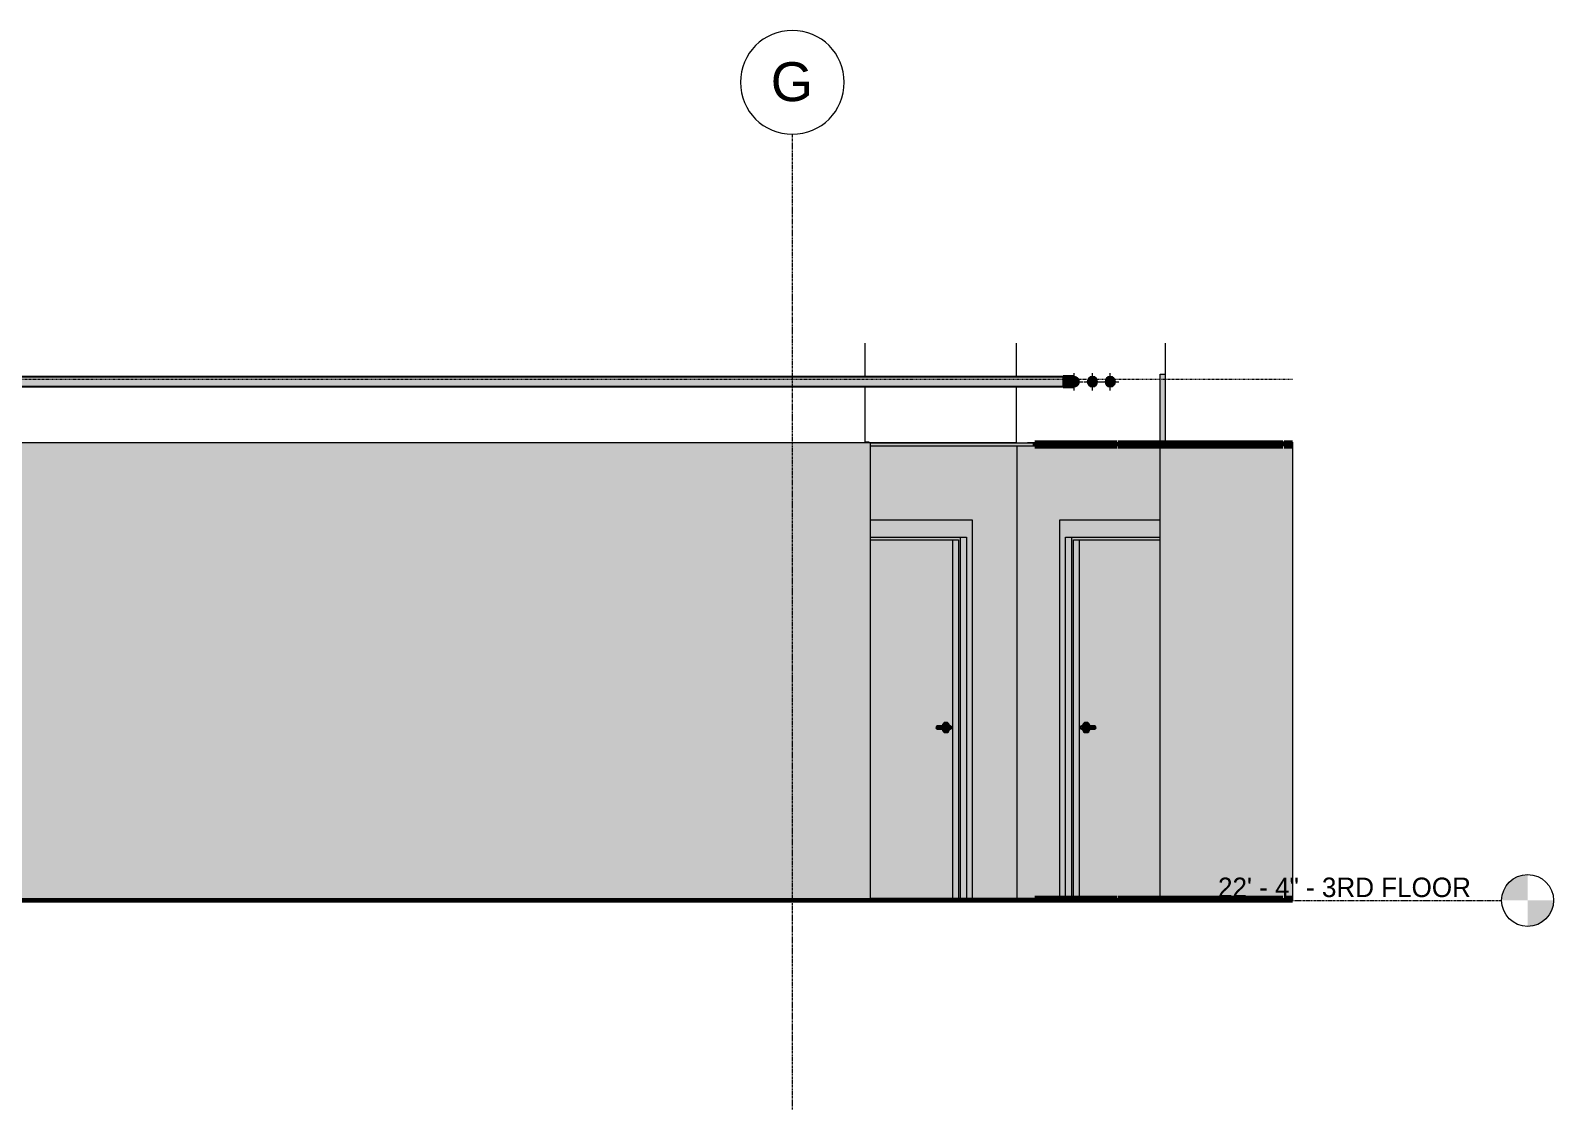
# Model space of a CAD drawing. Header units: inches. Extents: x 10303 to 15970, y 220 to 469.
# Drawn here: x 13110.2 to 13462.4, y 219.6 to 469.3 of the extents above; entities that cross this region are included whole.
import ezdxf

# ---------------------------------------------------------------- set-up
doc = ezdxf.new("R2010")
doc.units = ezdxf.units.IN
doc.header["$MEASUREMENT"] = 0
doc.linetypes.add('Aligning Line 1_8_', pattern=[0.25, 0.125, -0.125])
doc.linetypes.add('Grid Line 1_2_', pattern=[0.875, 0.5, -0.125, 0.125, -0.125])
for name, color, linetype, lineweight in [('0-2', 254, 'Continuous', 5), ('0-3', 165, 'Continuous', 5), ('0-5', 50, 'Continuous', 5), ('A-CLNG', 13, 'Continuous', 18), ('A-CLNG-1', 13, 'Continuous', 60), ('A-CLNG-2', 13, 'Continuous', 5), ('A-DOOR', 31, 'Continuous', 18), ('A-DOOR-2', 31, 'Continuous', 9), ('A-DOOR-FRAM', 31, 'Continuous', 9), ('A-DOOR-FRAM-1', 31, 'Continuous', 18), ('A-FLOR', 192, 'Continuous', 18), ('A-FLOR-1', 250, 'Continuous', 60), ('A-FLOR-2', 192, 'Continuous', 60), ('A-FLOR-3', 192, 'Continuous', 5), ('A-FLOR-LEVL', 51, 'Continuous', 9), ('A-FLOR-LEVL-1', 51, 'Grid Line 1_2_', 9), ('A-FLOR-LEVL-2', 9, 'Continuous', 9), ('A-FLOR-LEVL-3', 147, 'Continuous', 9), ('A-FLOR-PATT-1', 253, 'Continuous', 9), ('A-ROOF-1', 7, 'Continuous', 18), ('G-ANNO-SYMB-1', 9, 'Aligning Line 1_8_', 9), ('I-WALL', 2, 'Continuous', 18), ('I-WALL-1', 2, 'Continuous', 5), ('P-PIPE', 3, 'Continuous', 9), ('P-PIPE-1', 3, 'Continuous', 5), ('P-PIPE-CNTR', 3, 'Continuous', 9), ('S-GRID-1', 1, 'Grid Line 1_2_', 9), ('S-GRID-IDEN', 1, 'Continuous', 9), ('S-GRID-IDEN-1', 147, 'Continuous', 9)]:
    doc.layers.add(name, color=color, linetype=linetype, lineweight=lineweight)
doc.styles.add('Arial', font='arial.ttf', dxfattribs={"height": 9})
doc.styles.add('Century Gothic', font='ufonts.com_century-gothic.ttf', dxfattribs={"height": 4.5})

# ---------------------------------------------------------------- blocks, each defined once
blk = doc.blocks.new('Level - Level Head - Circle-V15-Elevation 13 - c')
at = {"layer": 'A-FLOR-LEVL'}
h = blk.add_hatch(color=256, dxfattribs=at)
edge = h.paths.add_edge_path(flags=0)
edge.add_line((-10297.21, 268), (-10303.21, 268))
edge.add_arc((-10297.21, 268), 6, 90, 180, ccw=False)
edge.add_line((-10297.21, 274), (-10297.21, 268))
h = blk.add_hatch(color=256, dxfattribs=at)
edge = h.paths.add_edge_path(flags=0)
edge.add_line((-10297.21, 262), (-10297.21, 268))
edge.add_line((-10297.21, 268), (-10291.21, 268))
edge.add_arc((-10297.21, 268), 6, 270, 360, ccw=False)
at = {"layer": 'A-FLOR-LEVL-2'}
blk.add_circle((-10297.21, 268), 6, dxfattribs=at)
blk = doc.blocks.new('CTR - 2nd Phase_rvt-2-Elevation 13 - c')
at = {"layer": 'A-FLOR-LEVL-1'}
blk.add_line((-11795.56, 268), (-10303.21, 268), dxfattribs=at)
at = {"layer": 'G-ANNO-SYMB-1'}
blk.add_line((-11747.21, 388.59), (-10351.57, 388.59), dxfattribs=at)
at = {"layer": '0-2'}
blk.add_blockref('Level - Level Head - Circle-V15-Elevation 13 - c', (0, 0), dxfattribs=at)
at = {"layer": 'A-FLOR-LEVL', "insert": (-10368.78, 273.28), "char_height": 4.5, "width": 72.5685, "attachment_point": 1, "style": 'Century Gothic'}
blk.add_mtext('22\' - 4" - 3RD FLOOR', dxfattribs=at)
blk = doc.blocks.new('Level - Level Head - Circle-V16-Elevation 13 - c')
at = {"layer": 'A-FLOR-LEVL'}
h = blk.add_hatch(color=256, dxfattribs=at)
edge = h.paths.add_edge_path(flags=0)
edge.add_line((-10297.21, 268), (-10303.21, 268))
edge.add_arc((-10297.21, 268), 6, 90, 180, ccw=False)
edge.add_line((-10297.21, 274), (-10297.21, 268))
h = blk.add_hatch(color=256, dxfattribs=at)
edge = h.paths.add_edge_path(flags=0)
edge.add_line((-10297.21, 262), (-10297.21, 268))
edge.add_line((-10297.21, 268), (-10291.21, 268))
edge.add_arc((-10297.21, 268), 6, 270, 360, ccw=False)
at = {"layer": 'A-FLOR-LEVL-3'}
blk.add_circle((-10297.21, 268), 6, dxfattribs=at)
blk = doc.blocks.new('CTR - 1st Phase - Unit Layouts_rvt-2-Elevation 13 - c')
at = {"layer": 'A-FLOR-LEVL-1'}
blk.add_line((-11795.56, 268), (-10303.21, 268), dxfattribs=at)
at = {"layer": '0-3'}
blk.add_blockref('Level - Level Head - Circle-V16-Elevation 13 - c', (0, 0), dxfattribs=at)
at = {"layer": 'A-FLOR-LEVL', "insert": (-10368.78, 273.28), "char_height": 4.5, "width": 72.5685, "attachment_point": 1, "style": 'Century Gothic'}
blk.add_mtext('22\' - 4" - 3RD FLOOR', dxfattribs=at)
blk = doc.blocks.new('Grid - Grid Head - Circle-50561-Elevation 13 - c')
at = {"layer": 'S-GRID-IDEN-1'}
for start, end in [(0, 180), (180, 360)]:
    blk.add_arc((-11535.19, 457.25), 12, start, end, dxfattribs=at)
blk = doc.blocks.new('CTR - 1st Phase - Shell_rvt-2-Elevation 13 - c')
at = {"layer": 'A-FLOR-PATT-1'}
h = blk.add_hatch(dxfattribs=at)
h.set_pattern_fill('FP_4', color=256, style=0, pattern_type=2)
h.set_pattern_definition([(0, (0, 0), (15.36, 3.84), [0.634, -10.886, 0.634, -10.886, -61.44]), (0, (0, 0), (15.36, 3.84), [-23.04, 0.634, -22.406, 0.634, -10.886, -26.88]), (0, (0, 0), (15.36, 3.84), [-57.6, 0.634, -7.046, 0.634, -18.566]), (120, (5.76, 1.92), (-11.0055376, 11.3821502), [0.634, -10.886, 0.634, -10.886, -61.44]), (120, (5.76, 1.92), (-11.0055376, 11.3821502), [-23.04, 0.634, -22.406, 0.634, -10.886, -26.88]), (120, (5.76, 1.92), (-11.0055376, 11.3821502), [-57.6, 0.634, -7.046, 0.634, -18.566]), (240, (7.68, 9.6), (-4.3544624, -15.2221502), [0.634, -10.886, 0.634, -10.886, -61.44]), (240, (7.68, 9.6), (-4.3544624, -15.2221502), [-23.04, 0.634, -22.406, 0.634, -10.886, -26.88]), (240, (7.68, 9.6), (-4.3544624, -15.2221502), [-57.6, 0.634, -7.046, 0.634, -18.566])])
h.paths.add_polyline_path([(-11267.46, 267.97), (-10351.57, 267.97), (-10351.57, 268), (-11747.21, 268), (-11747.21, 267.97), (-11311.07, 267.97)], flags=0)
at = {"layer": 'A-FLOR-1'}
blk.add_line((-10351.57, 268), (-11747.21, 268), dxfattribs=at)
at = {"layer": 'A-FLOR-LEVL-1'}
blk.add_line((-11795.56, 268), (-10303.21, 268), dxfattribs=at)
at = {"layer": 'A-ROOF-1'}
for p, q in [((-10450.41, 396.89), (-10450.41, 389.19)), ((-10415.33, 389.19), (-10415.33, 396.89)), ((-10380.89, 374), (-10380.89, 396.89)), ((-10450.41, 386.81), (-10450.41, 373.87)), ((-10415.33, 373.87), (-10415.33, 386.81))]:
    blk.add_line(p, q, dxfattribs=at)
at = {"layer": 'S-GRID-1'}
blk.add_line((-10467.19, 219.62), (-10467.19, 445.25), dxfattribs=at)
at = {"layer": '0-3'}
for name, p in [('Grid - Grid Head - Circle-50561-Elevation 13 - c', (1068, 0)), ('Level - Level Head - Circle-V16-Elevation 13 - c', (0, 0))]:
    blk.add_blockref(name, p, dxfattribs=at)
at = {"layer": 'A-FLOR-LEVL', "insert": (-10368.78, 273.28), "char_height": 4.5, "width": 72.5685, "attachment_point": 1, "style": 'Century Gothic'}
blk.add_mtext('22\' - 4" - 3RD FLOOR', dxfattribs=at)
at = {"layer": 'S-GRID-IDEN', "insert": (-10472.19, 461.9), "char_height": 9, "width": 11.9685, "attachment_point": 1, "style": 'Arial'}
blk.add_mtext('G', dxfattribs=at)
blk = doc.blocks.new('CTR - 1st Phase -Stairs _ Elevators_rvt-2-Elevation 13 - c')
at = {"layer": 'A-FLOR-LEVL-1'}
blk.add_line((-11795.56, 268), (-10303.21, 268), dxfattribs=at)
at = {"layer": '0-3'}
blk.add_blockref('Level - Level Head - Circle-V16-Elevation 13 - c', (0, 0), dxfattribs=at)
at = {"layer": 'A-FLOR-LEVL', "insert": (-10368.78, 273.28), "char_height": 4.5, "width": 72.5685, "attachment_point": 1, "style": 'Century Gothic'}
blk.add_mtext('22\' - 4" - 3RD FLOOR', dxfattribs=at)
blk = doc.blocks.new('HOLLOW METAL - UNIT DOOR-1759144-Elevation 13 - c')
at = {"layer": 'A-DOOR'}
h = blk.add_hatch(color=256, dxfattribs=at)
h.paths.add_polyline_path([(-10392.17, 268), (-10391.92, 268), (-10391.92, 268.5), (-10382.14, 268.5), (-10382.14, 351.38), (-10400.87, 351.38), (-10400.87, 268.5), (-10392.17, 268.5)], flags=0)
h.paths.add_polyline_path([(-10397.23, 308.39), (-10397.3, 308.38), (-10397.27, 308.38)], flags=0)
h.paths.add_polyline_path([(-10399.27, 306.82), (-10399.39, 306.82), (-10399.6, 306.86), (-10399.8, 306.98), (-10399.98, 307.16), (-10400.13, 307.49), (-10400.19, 307.61), (-10400.42, 307.62), (-10400.65, 307.79), (-10400.69, 308), (-10400.63, 308.24), (-10400.41, 308.38), (-10400.17, 308.39), (-10400.11, 308.59), (-10399.98, 308.84), (-10399.8, 309.02), (-10399.6, 309.14), (-10399.27, 309.18), (-10399.11, 309.17), (-10398.95, 309.14), (-10398.75, 309.02), (-10398.55, 308.79), (-10398.44, 308.59), (-10398.38, 308.39), (-10397.16, 308.38), (-10397.09, 308.34), (-10397.02, 308.25), (-10396.96, 308.1), (-10396.96, 307.9), (-10396.99, 307.8), (-10397.09, 307.66), (-10397.16, 307.62), (-10397.3, 307.61), (-10398.38, 307.61), (-10398.44, 307.41), (-10398.57, 307.16), (-10398.8, 306.95), (-10398.95, 306.86), (-10399.22, 306.82)], flags=0)
h.paths.add_polyline_path([(-10400.43, 307.62), (-10400.45, 307.64), (-10400.43, 307.62)], flags=0)
for points in [[(-10400.64, 308), (-10400.43, 308), (-10400.39, 308.2), (-10400.29, 308.34), (-10400.25, 308.39), (-10400.35, 308.38), (-10400.45, 308.37), (-10400.55, 308.3), (-10400.65, 308.22), (-10400.69, 308), (-10400.64, 308)], [(-10400.22, 307.61), (-10400.23, 307.62), (-10400.33, 307.7), (-10400.35, 307.72), (-10400.42, 307.9), (-10400.45, 308), (-10400.69, 308), (-10400.63, 307.76), (-10400.39, 307.62), (-10400.22, 307.61)], [(-10399.17, 308), (-10397.51, 308), (-10397.47, 308.2), (-10397.37, 308.34), (-10397.3, 308.38), (-10397.3, 308.39), (-10400.22, 308.38), (-10400.32, 308.31), (-10400.36, 308.25), (-10400.42, 308.1), (-10400.43, 308), (-10399.27, 308)], [(-10398.38, 307.61), (-10397.3, 307.62), (-10397.37, 307.66), (-10397.43, 307.72), (-10397.5, 307.9), (-10397.51, 308), (-10400.43, 308), (-10400.39, 307.8), (-10400.29, 307.66), (-10400.17, 307.61), (-10400.15, 307.61), (-10398.44, 307.61)], [(-10398.55, 308.39), (-10398.38, 308.39), (-10398.44, 308.59), (-10398.58, 308.84), (-10398.8, 309.05), (-10398.97, 309.14), (-10399.27, 309.18), (-10399.27, 309.16), (-10399.17, 309.14), (-10398.97, 309.02), (-10398.8, 308.84), (-10398.66, 308.59), (-10398.59, 308.39), (-10398.58, 308.39)], [(-10399.22, 306.82), (-10399.06, 306.84), (-10398.95, 306.86), (-10398.75, 306.98), (-10398.55, 307.21), (-10398.42, 307.47), (-10398.38, 307.61), (-10398.61, 307.61), (-10398.66, 307.41), (-10398.8, 307.16), (-10398.97, 306.98), (-10399.17, 306.86), (-10399.27, 306.82), (-10399.24, 306.82)], [(-10397.23, 307.61), (-10397.16, 307.62), (-10397.09, 307.66), (-10396.99, 307.8), (-10396.96, 307.9), (-10396.97, 308.12), (-10397.03, 308.28), (-10397.09, 308.34), (-10397.16, 308.38), (-10397.27, 308.38), (-10397.37, 308.34), (-10397.44, 308.25), (-10397.5, 308.1), (-10397.5, 307.9), (-10397.43, 307.72), (-10397.3, 307.62)]]:
    blk.add_hatch(color=256, dxfattribs=at).paths.add_polyline_path(points, flags=0)
h = blk.add_hatch(color=256, dxfattribs=at)
h.paths.add_polyline_path([(-10399.39, 306.82), (-10399.17, 306.86), (-10398.97, 306.98), (-10398.8, 307.16), (-10398.66, 307.41), (-10398.63, 307.61), (-10400.17, 307.6), (-10400.11, 307.41), (-10399.98, 307.16), (-10399.8, 306.98), (-10399.6, 306.86)], flags=0)
h.paths.add_polyline_path([(-10400.17, 308.39), (-10400.09, 308.39), (-10398.61, 308.39), (-10398.7, 308.66), (-10398.8, 308.84), (-10398.97, 309.02), (-10399.17, 309.14), (-10399.39, 309.18), (-10399.6, 309.14), (-10399.8, 309.02), (-10399.98, 308.84), (-10400.13, 308.51), (-10400.17, 308.39)], flags=0)
at = {"layer": 'A-DOOR-FRAM-1'}
for points in [[(-10404.9, 268.5), (-10404.01, 268.5), (-10404.01, 352), (-10382.14, 352), (-10382.14, 356), (-10405.43, 356), (-10405.42, 268.5)], [(-10402.64, 268.5), (-10402.64, 352), (-10404.01, 352), (-10404.01, 268.5)], [(-10402.64, 268.5), (-10402.2, 268.5), (-10402.2, 351.38), (-10382.14, 351.38), (-10382.14, 352), (-10402.64, 352), (-10402.64, 300.2)], [(-10401.32, 268.5), (-10400.87, 268.5), (-10400.87, 351.38), (-10402.2, 351.38), (-10402.2, 268.5)]]:
    blk.add_hatch(color=256, dxfattribs=at).paths.add_polyline_path(points, flags=0)
at = {"layer": 'A-DOOR-2'}
for p, q in [((-10400.13, 308.39), (-10400.15, 308.39)), ((-10397.23, 308.39), (-10400.15, 308.39)), ((-10400.15, 307.61), (-10400.13, 307.61)), ((-10400.15, 307.61), (-10397.23, 307.61)), ((-10399.16, 309.18), (-10399.39, 309.18)), ((-10399.39, 306.82), (-10399.16, 306.82))]:
    blk.add_line(p, q, dxfattribs=at)
at = {"layer": 'A-DOOR-2', "flags": 128}
for points in [[(-10400.72, 308), (-10400.72, 308.02), (-10400.72, 308.03), (-10400.72, 308.05), (-10400.71, 308.06), (-10400.71, 308.08), (-10400.71, 308.09), (-10400.7, 308.11), (-10400.7, 308.12), (-10400.69, 308.14), (-10400.69, 308.15), (-10400.68, 308.17), (-10400.68, 308.18), (-10400.67, 308.2), (-10400.66, 308.21), (-10400.65, 308.22), (-10400.64, 308.24), (-10400.63, 308.25), (-10400.62, 308.26), (-10400.61, 308.27), (-10400.6, 308.28), (-10400.59, 308.29), (-10400.58, 308.3), (-10400.56, 308.31), (-10400.55, 308.32), (-10400.54, 308.33), (-10400.53, 308.34), (-10400.51, 308.35), (-10400.5, 308.35), (-10400.48, 308.36), (-10400.47, 308.37), (-10400.45, 308.37), (-10400.44, 308.38), (-10400.42, 308.38), (-10400.41, 308.38), (-10400.39, 308.39), (-10400.38, 308.39), (-10400.36, 308.39), (-10400.35, 308.39), (-10400.33, 308.39), (-10400.33, 308.39)], [(-10400.33, 307.61), (-10400.34, 307.61), (-10400.36, 307.61), (-10400.37, 307.61), (-10400.39, 307.61), (-10400.4, 307.61), (-10400.42, 307.62), (-10400.43, 307.62), (-10400.45, 307.63), (-10400.46, 307.63), (-10400.48, 307.64), (-10400.49, 307.64), (-10400.51, 307.65), (-10400.52, 307.66), (-10400.54, 307.67), (-10400.55, 307.68), (-10400.56, 307.68), (-10400.57, 307.69), (-10400.59, 307.7), (-10400.6, 307.71), (-10400.61, 307.73), (-10400.62, 307.74), (-10400.63, 307.75), (-10400.64, 307.76), (-10400.65, 307.77), (-10400.66, 307.79), (-10400.67, 307.8), (-10400.67, 307.81), (-10400.68, 307.83), (-10400.69, 307.84), (-10400.69, 307.86), (-10400.7, 307.87), (-10400.7, 307.89), (-10400.71, 307.9), (-10400.71, 307.92), (-10400.71, 307.93), (-10400.72, 307.95), (-10400.72, 307.96), (-10400.72, 307.98), (-10400.72, 308), (-10400.72, 308)], [(-10400.15, 308.39), (-10400.17, 308.39), (-10400.18, 308.39), (-10400.2, 308.39), (-10400.21, 308.39), (-10400.23, 308.39), (-10400.24, 308.39), (-10400.25, 308.39), (-10400.26, 308.39), (-10400.27, 308.39), (-10400.28, 308.39), (-10400.29, 308.39), (-10400.3, 308.39), (-10400.31, 308.39), (-10400.31, 308.39), (-10400.32, 308.39), (-10400.32, 308.39), (-10400.32, 308.39), (-10400.32, 308.39), (-10400.33, 308.39), (-10400.33, 308.39)], [(-10400.33, 308.39), (-10400.33, 308.39), (-10400.32, 308.39), (-10400.32, 308.39), (-10400.32, 308.39), (-10400.31, 308.39), (-10400.31, 308.39), (-10400.3, 308.39), (-10400.3, 308.39), (-10400.29, 308.39), (-10400.28, 308.39), (-10400.27, 308.39), (-10400.26, 308.39), (-10400.25, 308.39), (-10400.24, 308.39), (-10400.22, 308.39), (-10400.21, 308.39), (-10400.19, 308.39), (-10400.18, 308.39), (-10400.16, 308.39), (-10400.15, 308.39)], [(-10400.15, 307.61), (-10400.17, 307.61), (-10400.18, 307.61), (-10400.2, 307.61), (-10400.21, 307.61), (-10400.23, 307.61), (-10400.24, 307.61), (-10400.25, 307.61), (-10400.26, 307.61), (-10400.27, 307.61), (-10400.28, 307.61), (-10400.29, 307.61), (-10400.3, 307.61), (-10400.31, 307.61), (-10400.31, 307.61), (-10400.32, 307.61), (-10400.32, 307.61), (-10400.32, 307.61), (-10400.32, 307.61), (-10400.33, 307.61), (-10400.33, 307.61)], [(-10400.33, 307.61), (-10400.33, 307.61), (-10400.32, 307.61), (-10400.32, 307.61), (-10400.32, 307.61), (-10400.31, 307.61), (-10400.31, 307.61), (-10400.3, 307.61), (-10400.3, 307.61), (-10400.29, 307.61), (-10400.28, 307.61), (-10400.27, 307.61), (-10400.26, 307.61), (-10400.25, 307.61), (-10400.24, 307.61), (-10400.22, 307.61), (-10400.21, 307.61), (-10400.19, 307.61), (-10400.18, 307.61), (-10400.16, 307.61), (-10400.15, 307.61)]]:
    blk.add_lwpolyline(points, dxfattribs=at)
at = {"layer": 'A-DOOR-2'}
for centre, major_axis, start_param, end_param in [((-10399.39, 308), (0, 1.18), 5.055073, 7.514078), ((-10399.39, 308), (0, 1.18), 1.9107, 4.369705), ((-10399.16, 308), (0, 1.18), 5.055073, 6.283185), ((-10399.16, 308), (0, 1.18), 3.141593, 4.369705), ((-10397.23, 308), (0, 0.394), 4.712389, 7.853982), ((-10397.23, 308), (0, 0.394), 1.570796, 4.712389)]:
    blk.add_ellipse(centre, major_axis=major_axis, ratio=0.707107, start_param=start_param, end_param=end_param, dxfattribs=at)
at = {"layer": 'A-DOOR-FRAM'}
for p, q in [((-10382.14, 356), (-10405.43, 356)), ((-10405.43, 356), (-10405.43, 268.5)), ((-10404.01, 352), (-10382.14, 352)), ((-10404.01, 268.5), (-10404.01, 352)), ((-10402.64, 352), (-10402.64, 268.5)), ((-10402.2, 351.38), (-10382.14, 351.38)), ((-10402.2, 268.5), (-10402.2, 351.38)), ((-10400.87, 351.38), (-10400.87, 268.5))]:
    blk.add_line(p, q, dxfattribs=at)
blk = doc.blocks.new('HOLLOW METAL - UNIT DOOR-V5-Elevation 13 - c')
at = {"layer": 'A-DOOR'}
h = blk.add_hatch(color=256, dxfattribs=at)
h.paths.add_polyline_path([(-10438.8, 268.5), (-10430.09, 268.5), (-10430.09, 351.38), (-10449.16, 351.38), (-10449.16, 268.5)], flags=0)
h.paths.add_polyline_path([(-10431.58, 306.82), (-10431.9, 306.84), (-10432.01, 306.86), (-10432.22, 306.98), (-10432.41, 307.21), (-10432.54, 307.47), (-10432.58, 307.61), (-10433.81, 307.62), (-10433.87, 307.66), (-10433.97, 307.8), (-10434, 307.92), (-10433.99, 308.12), (-10433.93, 308.28), (-10433.87, 308.34), (-10433.81, 308.38), (-10433.66, 308.39), (-10432.58, 308.39), (-10432.52, 308.59), (-10432.38, 308.84), (-10432.17, 309.05), (-10431.98, 309.15), (-10431.79, 309.18), (-10431.58, 309.18), (-10431.36, 309.14), (-10431.16, 309.02), (-10430.99, 308.84), (-10430.83, 308.51), (-10430.78, 308.39), (-10430.57, 308.38), (-10430.51, 308.37), (-10430.41, 308.3), (-10430.32, 308.22), (-10430.28, 307.99), (-10430.32, 307.77), (-10430.57, 307.62), (-10430.8, 307.6), (-10430.85, 307.41), (-10430.99, 307.16), (-10431.16, 306.98), (-10431.36, 306.86)], flags=0)
h.paths.add_polyline_path([(-10433.66, 307.62), (-10433.59, 307.66), (-10433.61, 307.66)], flags=0)
for points in [[(-10433.73, 307.61), (-10433.66, 307.62), (-10433.54, 307.72), (-10433.46, 307.9), (-10433.46, 308.1), (-10433.54, 308.28), (-10433.59, 308.34), (-10433.73, 308.39), (-10433.81, 308.38), (-10433.87, 308.34), (-10433.94, 308.25), (-10434, 308.1), (-10434, 307.9), (-10433.97, 307.8), (-10433.87, 307.66), (-10433.81, 307.62)], [(-10433.73, 307.61), (-10430.74, 307.62), (-10430.62, 307.71), (-10430.61, 307.72), (-10430.54, 307.9), (-10430.53, 308), (-10433.46, 308), (-10433.49, 307.8), (-10433.59, 307.66), (-10433.66, 307.62)], [(-10431.98, 308), (-10430.53, 308), (-10430.57, 308.2), (-10430.67, 308.34), (-10430.79, 308.39), (-10430.85, 308.39), (-10433.66, 308.38), (-10433.59, 308.34), (-10433.52, 308.25), (-10433.46, 308.1), (-10433.46, 308), (-10432.41, 308)], [(-10432.38, 308.39), (-10432.36, 308.39), (-10432.3, 308.59), (-10432.17, 308.84), (-10431.98, 309.03), (-10431.79, 309.14), (-10431.58, 309.18), (-10431.8, 309.18), (-10432.05, 309.12), (-10432.22, 309.02), (-10432.41, 308.79), (-10432.54, 308.53), (-10432.58, 308.39), (-10432.41, 308.39)], [(-10431.8, 306.82), (-10431.58, 306.82), (-10431.79, 306.86), (-10431.99, 306.98), (-10432.17, 307.16), (-10432.3, 307.41), (-10432.36, 307.61), (-10432.58, 307.61), (-10432.52, 307.41), (-10432.39, 307.16), (-10432.17, 306.95), (-10431.98, 306.85), (-10431.86, 306.83)], [(-10430.49, 308), (-10430.28, 308), (-10430.33, 308.24), (-10430.57, 308.38), (-10430.72, 308.37), (-10430.62, 308.29), (-10430.6, 308.25), (-10430.54, 308.1), (-10430.51, 308)]]:
    blk.add_hatch(color=256, dxfattribs=at).paths.add_polyline_path(points, flags=0)
h = blk.add_hatch(color=256, dxfattribs=at)
h.paths.add_polyline_path([(-10431.58, 306.82), (-10431.36, 306.86), (-10431.16, 306.98), (-10430.99, 307.16), (-10430.85, 307.41), (-10430.82, 307.61), (-10432.36, 307.61), (-10432.3, 307.41), (-10432.17, 307.16), (-10431.98, 306.97), (-10431.79, 306.86)], flags=0)
h.paths.add_polyline_path([(-10430.79, 308.39), (-10430.85, 308.59), (-10430.99, 308.84), (-10431.16, 309.02), (-10431.36, 309.14), (-10431.58, 309.18), (-10431.79, 309.14), (-10431.99, 309.02), (-10432.17, 308.84), (-10432.3, 308.59), (-10432.35, 308.39), (-10430.81, 308.39)], flags=0)
h = blk.add_hatch(color=256, dxfattribs=at)
h.paths.add_polyline_path([(-10430.74, 307.61), (-10430.49, 307.64), (-10430.39, 307.72), (-10430.31, 307.8), (-10430.28, 308), (-10430.53, 308), (-10430.57, 307.8), (-10430.67, 307.66), (-10430.74, 307.61)], flags=0)
h.paths.add_polyline_path([(-10430.54, 307.62), (-10430.52, 307.64), (-10430.53, 307.62)], flags=0)
at = {"layer": 'A-DOOR-FRAM-1'}
for points in [[(-10426.95, 268.5), (-10425.54, 268.5), (-10425.54, 356), (-10449.16, 356), (-10449.16, 352), (-10426.95, 352), (-10426.95, 300.2)], [(-10428.76, 268.5), (-10428.32, 268.5), (-10428.32, 352), (-10449.16, 352), (-10449.16, 351.38), (-10428.76, 351.38), (-10428.76, 300.2)], [(-10429.65, 268.5), (-10428.76, 268.5), (-10428.76, 351.38), (-10430.09, 351.38), (-10430.09, 268.5), (-10429.78, 268.5)], [(-10426.95, 268.5), (-10426.95, 352), (-10428.32, 352), (-10428.32, 268.5)]]:
    blk.add_hatch(color=256, dxfattribs=at).paths.add_polyline_path(points, flags=0)
at = {"layer": 'A-DOOR-2'}
for p, q in [((-10430.81, 308.39), (-10433.73, 308.39)), ((-10433.73, 307.61), (-10430.81, 307.61)), ((-10431.58, 309.18), (-10431.8, 309.18)), ((-10431.8, 306.82), (-10431.58, 306.82)), ((-10430.64, 307.61), (-10430.79, 307.61))]:
    blk.add_line(p, q, dxfattribs=at)
at = {"layer": 'A-DOOR-2', "flags": 128}
for points in [[(-10430.81, 308.39), (-10430.64, 308.39), (-10430.64, 308.39)], [(-10430.64, 308.39), (-10430.79, 308.39), (-10430.81, 308.39)], [(-10430.81, 307.61), (-10430.64, 307.61), (-10430.64, 307.61)], [(-10430.64, 308.39), (-10430.33, 308.24), (-10430.24, 308)], [(-10430.24, 308), (-10430.4, 307.69), (-10430.64, 307.61)]]:
    blk.add_lwpolyline(points, dxfattribs=at)
at = {"layer": 'A-DOOR-2'}
for centre, major_axis, start_param, end_param in [((-10433.73, 308), (0, 0.394), 4.712389, 7.853982), ((-10433.73, 308), (0, 0.394), 1.570796, 4.712389), ((-10431.8, 308), (0, 1.18), 0, 1.228112), ((-10431.8, 308), (0, 1.18), 1.91348, 3.141593), ((-10431.58, 308), (0, 1.18), 5.052293, 7.511298), ((-10431.58, 308), (0, 1.18), 1.91348, 4.372485)]:
    blk.add_ellipse(centre, major_axis=major_axis, ratio=0.707107, start_param=start_param, end_param=end_param, dxfattribs=at)
at = {"layer": 'A-DOOR-FRAM'}
for p, q in [((-10425.54, 356), (-10449.16, 356)), ((-10425.54, 268.5), (-10425.54, 356)), ((-10449.16, 352), (-10426.95, 352)), ((-10449.16, 351.38), (-10428.76, 351.38)), ((-10430.09, 268.5), (-10430.09, 351.38)), ((-10428.76, 351.38), (-10428.76, 268.5)), ((-10428.32, 268.5), (-10428.32, 352)), ((-10426.95, 352), (-10426.95, 268.5))]:
    blk.add_line(p, q, dxfattribs=at)
blk = doc.blocks.new('Elbow - PVC - Sch 40 - Standard-2079255-Elevation 13 - c')
at = {"layer": 'P-PIPE'}
for points in [[(-10404.59, 388), (-10403.44, 388), (-10403.44, 389.34), (-10404.59, 389.34), (-10404.59, 388.35)], [(-10404.59, 386.66), (-10403.44, 386.66), (-10403.44, 388), (-10404.59, 388), (-10404.59, 386.69)], [(-10402, 388), (-10400.72, 388), (-10400.78, 388.39), (-10400.94, 388.73), (-10401.17, 388.99), (-10401.46, 389.19), (-10401.8, 389.31), (-10402.38, 389.34), (-10402.37, 389.33), (-10403.1, 389.34), (-10403.44, 389.34), (-10403.44, 388), (-10402.17, 388)], [(-10403.44, 386.66), (-10401.92, 386.67), (-10401.64, 386.73), (-10401.34, 386.87), (-10401.11, 387.05), (-10400.9, 387.33), (-10400.76, 387.65), (-10400.72, 388), (-10403.44, 388), (-10403.44, 386.69)]]:
    blk.add_hatch(color=256, dxfattribs=at).paths.add_polyline_path(points, flags=0)
for p, q in [((-10403.44, 389.34), (-10404.59, 389.34)), ((-10404.59, 388), (-10404.59, 389.34)), ((-10404.59, 386.66), (-10404.59, 388)), ((-10404.59, 386.66), (-10403.44, 386.66))]:
    blk.add_line(p, q, dxfattribs=at)
at = {"layer": 'P-PIPE', "flags": 128}
for points in [[(-10402.06, 389.34), (-10402.22, 389.34), (-10402.66, 389.34), (-10403.28, 389.34), (-10403.44, 389.34)], [(-10403.44, 386.66), (-10402.79, 386.66), (-10402.3, 386.66), (-10402.07, 386.66), (-10402.06, 386.66)]]:
    blk.add_lwpolyline(points, dxfattribs=at)
at = {"layer": 'P-PIPE'}
blk.add_arc((-10402.06, 388), 1.34, 91.5039, 92.7875, dxfattribs=at)
blk = doc.blocks.new('Level - Level Head - Circle-50818-Elevation 13 - c')
at = {"layer": 'A-FLOR-LEVL'}
h = blk.add_hatch(color=256, dxfattribs=at)
edge = h.paths.add_edge_path(flags=0)
edge.add_line((-10297.21, 268), (-10303.21, 268))
edge.add_arc((-10297.21, 268), 6, 90, 180, ccw=False)
edge.add_line((-10297.21, 274), (-10297.21, 268))
h = blk.add_hatch(color=256, dxfattribs=at)
edge = h.paths.add_edge_path(flags=0)
edge.add_line((-10297.21, 262), (-10297.21, 268))
edge.add_line((-10297.21, 268), (-10291.21, 268))
edge.add_arc((-10297.21, 268), 6, 270, 360, ccw=False)
blk.add_circle((-10297.21, 268), 6, dxfattribs=at)

msp = doc.modelspace()

# ---------------------------------------------------------------- hatches: boundary and pattern name
at = {"layer": 'A-CLNG'}
h = msp.add_hatch(color=256, dxfattribs=at)
h.paths.add_polyline_path([(13342.44, 373.07), (13361.39, 373.07), (13361.39, 373.82), (13342.44, 373.82), (13342.44, 373.37)], flags=0)
h.paths.add_polyline_path([(13377.64, 373.07), (13399.79, 373.07), (13399.79, 373.82), (13361.64, 373.82), (13361.64, 373.07), (13377.42, 373.07)], flags=0)
h.paths.add_polyline_path([(13401.97, 373.07), (13401.97, 373.82), (13400.04, 373.82), (13400.04, 373.07)], flags=0)
at = {"layer": 'A-CLNG-2'}
msp.add_hatch(color=256, dxfattribs=at).paths.add_polyline_path([(13340.76, 373.07), (13342.44, 373.07), (13342.44, 373.82), (13304.4, 373.82), (13304.4, 373.07), (13338.24, 373.07)], flags=0)
at = {"layer": 'A-FLOR'}
h = msp.add_hatch(color=256, dxfattribs=at)
h.paths.add_polyline_path([(13387.08, 268), (13399.79, 268), (13399.79, 268.5), (13361.64, 268.5), (13361.64, 268), (13377.42, 268)], flags=0)
h.paths.add_polyline_path([(13352.25, 268), (13361.39, 268), (13361.39, 268.5), (13342.44, 268.5), (13342.44, 268), (13351.36, 268)], flags=0)
h.paths.add_polyline_path([(13401.97, 268), (13401.97, 268.5), (13400.04, 268.5), (13400.04, 268)], flags=0)
at = {"layer": 'A-FLOR-3'}
msp.add_hatch(color=256, dxfattribs=at).paths.add_polyline_path([(13314.77, 268), (13342.44, 268), (13342.44, 268.5), (13304.4, 268.5), (13304.4, 268)], flags=0)
at = {"layer": 'I-WALL'}
h = msp.add_hatch(color=256, dxfattribs=at)
h.paths.add_polyline_path([(13227.54, 268), (13304.4, 268), (13304.4, 373.87), (12910.15, 373.87), (12910.15, 268), (13026.16, 268), (13026.16, 268.5), (13045.11, 268.5), (13045.11, 268), (13045.36, 268), (13045.36, 268.5), (13083.51, 268.5), (13083.51, 268), (13083.76, 268), (13083.76, 268.5), (13102.71, 268.5), (13102.71, 268)], flags=0)
h.paths.add_polyline_path([(13102.71, 373.07), (13083.76, 373.07), (13083.76, 373.82), (13102.71, 373.82)], flags=0)
h.paths.add_polyline_path([(13045.36, 373.07), (13045.36, 373.82), (13083.51, 373.82), (13083.51, 373.07), (13053.08, 373.07)], flags=0)
h.paths.add_polyline_path([(13026.16, 373.07), (13026.16, 373.82), (13045.11, 373.82), (13045.11, 373.07)], flags=0)
for points in [[(13304.12, 373.87), (13304.12, 374), (13303.15, 374), (13303.15, 373.87)], [(13399.79, 268), (13400.04, 268), (13400.04, 268.5), (13401.97, 268.5), (13401.97, 373.07), (13400.04, 373.07), (13400.04, 373.82), (13401.97, 373.82), (13401.97, 374), (13377.42, 374), (13377.42, 373.82), (13399.79, 373.82), (13399.79, 373.07), (13377.42, 373.07), (13377.42, 268.5), (13399.79, 268.5)], [(13401.97, 268), (13401.99, 268), (13401.97, 300.2)]]:
    msp.add_hatch(color=256, dxfattribs=at).paths.add_polyline_path(points, flags=0)
at = {"layer": 'I-WALL-1'}
for points in [[(13372.67, 374), (13372.67, 389.75), (13371.42, 389.75), (13371.42, 374)], [(13347.37, 268.5), (13348.14, 268.5), (13348.14, 356), (13371.42, 356), (13371.42, 373.07), (13361.64, 373.07), (13361.64, 373.82), (13371.42, 373.82), (13371.42, 373.87), (13340.77, 373.87), (13340.77, 373.82), (13361.39, 373.82), (13361.39, 373.07), (13340.77, 373.07), (13340.77, 268.5), (13342.44, 268.5)]]:
    msp.add_hatch(color=256, dxfattribs=at).paths.add_polyline_path(points, flags=0)
h = msp.add_hatch(color=256, dxfattribs=at)
h.paths.add_polyline_path([(13328.03, 268.5), (13338.24, 268.5), (13338.24, 373.07), (13304.4, 373.07), (13304.4, 356), (13328.03, 356), (13328.03, 300.2)], flags=0)
h.paths.add_polyline_path([(13327.5, 373.82), (13338.24, 373.82), (13338.24, 373.87), (13304.4, 373.87), (13304.4, 373.82), (13314.77, 373.82)], flags=0)
h = msp.add_hatch(color=256, dxfattribs=at)
h.paths.add_polyline_path([(13338.24, 268.5), (13340.77, 268.5), (13340.76, 373.07), (13338.24, 373.07), (13338.24, 300.2)], flags=0)
h.paths.add_polyline_path([(13340.77, 373.82), (13340.77, 373.82), (13340.77, 373.87), (13338.24, 373.87), (13338.24, 373.82)], flags=0)
h = msp.add_hatch(color=256, dxfattribs=at)
h.paths.add_polyline_path([(13371.42, 268.5), (13377.42, 268.5), (13377.42, 373.07), (13371.42, 373.07), (13371.42, 300.2)], flags=0)
h.paths.add_polyline_path([(13372.67, 373.82), (13377.42, 373.82), (13377.42, 374), (13371.42, 374), (13371.42, 373.82)], flags=0)
at = {"layer": 'P-PIPE'}
for points in [[(12660.56, 386.96), (13348.97, 386.96), (13348.97, 389.04), (12051.6, 389.04), (12051.6, 386.96), (12616.95, 386.96)], [(13355.75, 386.81), (13356.05, 386.85), (13356.34, 386.97), (13356.59, 387.16), (13356.77, 387.41), (13356.89, 387.69), (13356.93, 388), (13356.89, 388.31), (13356.77, 388.59), (13356.59, 388.84), (13356.34, 389.03), (13356.05, 389.15), (13355.75, 389.19), (13355.44, 389.15), (13355.15, 389.03), (13354.9, 388.83), (13354.72, 388.59), (13354.6, 388.31), (13354.56, 388), (13354.6, 387.69), (13354.72, 387.41), (13354.91, 387.16), (13355.15, 386.97), (13355.44, 386.85)], [(13359.87, 386.81), (13360.18, 386.85), (13360.47, 386.97), (13360.71, 387.16), (13360.9, 387.41), (13361.02, 387.69), (13361.06, 388), (13361.02, 388.31), (13360.9, 388.59), (13360.71, 388.84), (13360.47, 389.03), (13360.18, 389.15), (13359.87, 389.19), (13359.57, 389.15), (13359.28, 389.03), (13359.03, 388.84), (13358.85, 388.59), (13358.73, 388.31), (13358.69, 388), (13358.73, 387.69), (13358.85, 387.41), (13359.03, 387.16), (13359.28, 386.97), (13359.57, 386.85)]]:
    msp.add_hatch(color=256, dxfattribs=at).paths.add_polyline_path(points, flags=0)
at = {"layer": 'P-PIPE-1'}
for points in [[(13348.97, 389.04), (13348.97, 389.19), (12051.6, 389.19), (12051.6, 389.04), (13347.48, 389.04)], [(12051.6, 386.81), (13348.97, 386.81), (13348.97, 386.96), (12051.6, 386.96), (12051.6, 386.82)]]:
    msp.add_hatch(color=256, dxfattribs=at).paths.add_polyline_path(points, flags=0)

# ---------------------------------------------------------------- linework, layer by layer
at = {"layer": 'A-CLNG'}
for p, q in [((13304.4, 373.82), (13342.44, 373.82)), ((13342.44, 373.07), (13304.4, 373.07))]:
    msp.add_line(p, q, dxfattribs=at)
at = {"layer": 'A-CLNG-1'}
for p, q in [((13361.39, 373.82), (13342.44, 373.82)), ((13342.44, 373.82), (13342.44, 373.07)), ((13361.39, 373.07), (13361.39, 373.82)), ((13399.79, 373.82), (13361.64, 373.82)), ((13361.64, 373.82), (13361.64, 373.07)), ((13399.79, 373.07), (13399.79, 373.82)), ((13401.99, 373.82), (13400.04, 373.82)), ((13400.04, 373.82), (13400.04, 373.07)), ((13342.44, 373.07), (13361.39, 373.07)), ((13361.64, 373.07), (13399.79, 373.07)), ((13400.04, 373.07), (13401.99, 373.07))]:
    msp.add_line(p, q, dxfattribs=at)
at = {"layer": 'A-FLOR'}
msp.add_line((13304.4, 268.5), (13342.44, 268.5), dxfattribs=at)
at = {"layer": 'A-FLOR-2'}
for p, q in [((13361.39, 268.5), (13342.44, 268.5)), ((13342.44, 268.5), (13342.44, 267.97)), ((13361.39, 267.97), (13361.39, 268.5)), ((13399.79, 268.5), (13361.64, 268.5)), ((13361.64, 268.5), (13361.64, 267.97)), ((13399.79, 267.97), (13399.79, 268.5)), ((13401.99, 268.5), (13400.04, 268.5)), ((13400.04, 268.5), (13400.04, 267.97))]:
    msp.add_line(p, q, dxfattribs=at)
at = {"layer": 'A-FLOR-LEVL-1'}
msp.add_line((11958, 268), (13450.35, 268), dxfattribs=at)
at = {"layer": 'I-WALL'}
for p, q in [((13371.42, 374), (13371.42, 389.75)), ((13371.42, 389.75), (13372.67, 389.75)), ((13304.4, 373.87), (12910.15, 373.87)), ((13304.12, 374), (13303.15, 374)), ((13304.12, 373.87), (13304.12, 374)), ((13304.4, 268), (13304.4, 373.87)), ((13338.24, 373.87), (13304.4, 373.87)), ((13338.24, 373.87), (13340.77, 373.87)), ((13338.24, 373.87), (13338.24, 373.82)), ((13371.42, 373.87), (13340.77, 373.87)), ((13371.42, 373.82), (13371.42, 374)), ((13401.99, 374), (13371.42, 374)), ((13401.97, 374), (13401.97, 268)), ((13338.24, 373.07), (13338.24, 268.5)), ((13371.42, 268.5), (13371.42, 373.07)), ((13401.97, 268), (13401.99, 268))]:
    msp.add_line(p, q, dxfattribs=at)
at = {"layer": 'P-PIPE'}
for p, q in [((13348.97, 389.19), (12051.6, 389.19)), ((13348.97, 389.04), (12051.6, 389.04)), ((12051.6, 386.96), (13348.97, 386.96)), ((12051.6, 386.81), (13348.97, 386.81))]:
    msp.add_line(p, q, dxfattribs=at)
for centre, start, end in [((13355.75, 388), 0, 180), ((13355.75, 388), 180, 0), ((13359.87, 388), 0, 180), ((13359.87, 388), 180, 0)]:
    msp.add_arc(centre, 1.19, start, end, dxfattribs=at)
at = {"layer": 'P-PIPE-CNTR'}
for p, q in [((13351.5, 388.87), (13351.5, 390)), ((13352.01, 388), (13353.5, 388)), ((13353.75, 388), (13357.75, 388)), ((13355.75, 386), (13355.75, 390)), ((13357.87, 388), (13361.87, 388)), ((13359.87, 386), (13359.87, 390)), ((13351.5, 386), (13351.5, 387.13))]:
    msp.add_line(p, q, dxfattribs=at)

# ---------------------------------------------------------------- block references
at = {"layer": '0-5'}
for name in ['CTR - 1st Phase - Shell_rvt-2-Elevation 13 - c', 'CTR - 2nd Phase_rvt-2-Elevation 13 - c', 'CTR - 1st Phase - Unit Layouts_rvt-2-Elevation 13 - c', 'CTR - 1st Phase -Stairs _ Elevators_rvt-2-Elevation 13 - c']:
    msp.add_blockref(name, (23753.56, 0), dxfattribs=at)
at = {"layer": 'A-DOOR'}
for name in ['HOLLOW METAL - UNIT DOOR-V5-Elevation 13 - c', 'HOLLOW METAL - UNIT DOOR-1759144-Elevation 13 - c']:
    msp.add_blockref(name, (23753.56, 0), dxfattribs=at)
at = {"layer": 'A-FLOR-LEVL'}
msp.add_blockref('Level - Level Head - Circle-50818-Elevation 13 - c', (23753.56, 0), dxfattribs=at)
at = {"layer": 'P-PIPE'}
msp.add_blockref('Elbow - PVC - Sch 40 - Standard-2079255-Elevation 13 - c', (23753.56, 0), dxfattribs=at)

# ---------------------------------------------------------------- texts
at = {"layer": 'A-FLOR-LEVL', "insert": (13384.79, 273.28), "char_height": 4.5, "width": 72.5685, "attachment_point": 1, "style": 'Century Gothic'}
msp.add_mtext('22\' - 4" - 3RD FLOOR', dxfattribs=at)

doc.saveas('drawing.dxf')
